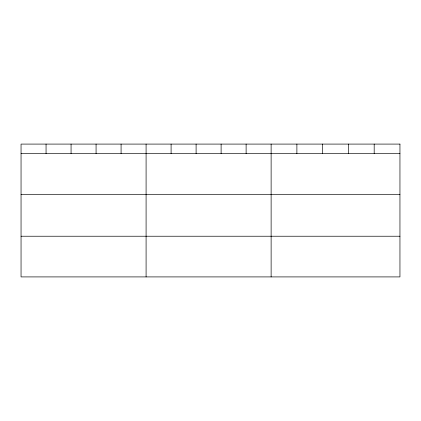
<?xml version="1.0" encoding="UTF-8"?>
<svg xmlns="http://www.w3.org/2000/svg" width="421" height="421" viewBox="0 0 421 421"><rect width="100%" height="100%" fill="white"/><g stroke="black" fill="none" stroke-linecap="round" stroke-linejoin="round"><path stroke-width="0.63" d="M21.05 153.628L399.95 153.628M21.05 194.313L399.95 194.313M21.05 236.228L399.95 236.228M374.185 144.087L374.185 153.628M348.42 144.087L348.42 153.628M322.654 144.087L322.654 153.628M296.889 144.087L296.889 153.628M271.124 144.087L271.124 276.913M246.117 144.087L246.117 153.628M221.109 144.087L221.109 153.628M196.102 144.087L196.102 153.628M171.094 144.087L171.094 153.628M146.087 144.087L146.087 276.913M121.08 144.087L121.08 153.628M96.072 144.087L96.072 153.628M71.065 144.087L71.065 153.628M46.057 144.087L46.057 153.628M399.95 144.087L21.05 144.087L21.05 276.913L399.95 276.913L399.95 144.087"/></g></svg>
